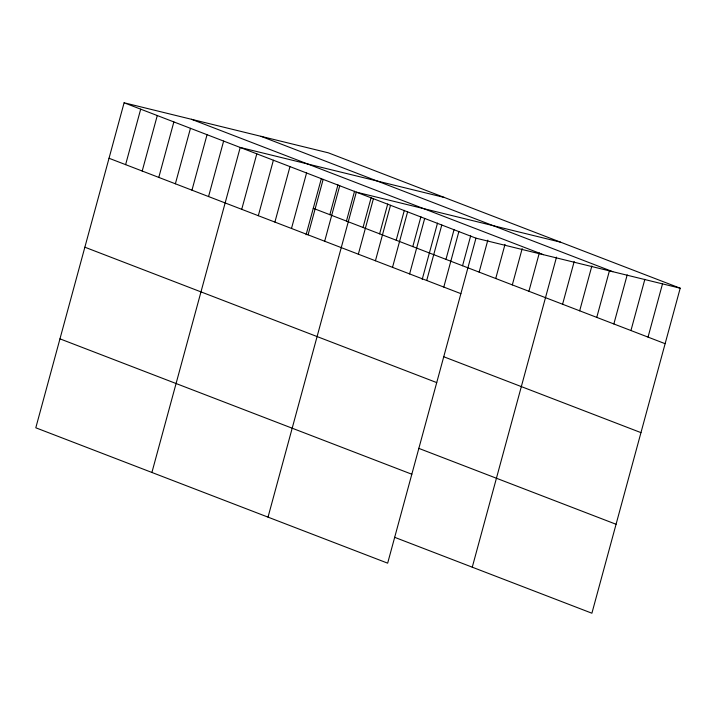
<?xml version="1.0" encoding="UTF-8"?>
<svg xmlns="http://www.w3.org/2000/svg" width="716" height="716" viewBox="0 0 716 716"><rect width="100%" height="100%" fill="white"/><g stroke="black" fill="none" stroke-linecap="round" stroke-linejoin="round"><path stroke-width="1.07" d="M124.101 102.782L35.8 427.792L387.66 563.17L475.961 238.168L124.101 102.782L328.34 152.83L680.2 288.208L591.899 613.218L394.516 537.269M125.613 164.653L140.694 109.163M142.207 171.035L157.278 115.544M158.791 177.416L173.863 121.926M175.375 183.797L190.456 128.316M191.969 190.179L207.04 134.697M208.553 196.56L223.625 141.079M151.908 472.471L240.218 147.46L444.457 197.5M241.731 209.323L256.802 153.842M258.315 215.704L273.387 160.223M274.899 222.085L289.98 166.604M291.493 228.476L306.564 172.986M306.081 234.785L321.386 178.436M308.077 234.857L323.158 179.367M329.852 214.693L337.97 184.817M324.67 241.238L339.742 185.748M346.446 221.074L354.563 191.199M268.026 517.14L356.326 192.139L560.565 242.178M363.03 227.455L371.148 197.58M358.34 254.198L373.421 198.708M379.623 233.837L387.732 203.962M375.435 260.767L390.506 205.286M396.208 240.218L404.325 210.343M392.52 267.345L407.601 211.864M412.792 246.608L420.91 216.724M409.615 273.924L424.686 218.434M422.189 279.455L437.503 223.115M426.7 280.493L441.781 225.012M445.97 259.371L454.087 229.496M443.795 287.071L458.867 231.59M462.554 265.752L470.672 235.877M479.147 272.134L487.838 240.12M495.732 278.515L505.013 244.371M512.316 284.896L522.179 248.622M528.909 291.278L539.345 252.864M472.265 567.188L556.511 257.116M562.588 304.237L574.178 261.555M579.674 310.816L591.855 266.003M596.768 317.385L609.522 270.442M613.854 323.963L627.189 274.881M630.948 330.541L644.856 279.321M648.034 337.12L662.533 283.769M475.961 238.168L680.2 288.208M260.946 136.309L612.798 271.695M191.503 119.295L543.355 254.681M313.268 208.311L665.128 343.689M109.029 158.263L460.889 293.65M443.571 356.684L640.963 432.634M84.864 247.208L436.715 382.595M418.681 448.323L616.064 524.273M59.965 338.847L411.825 474.234"/></g></svg>
